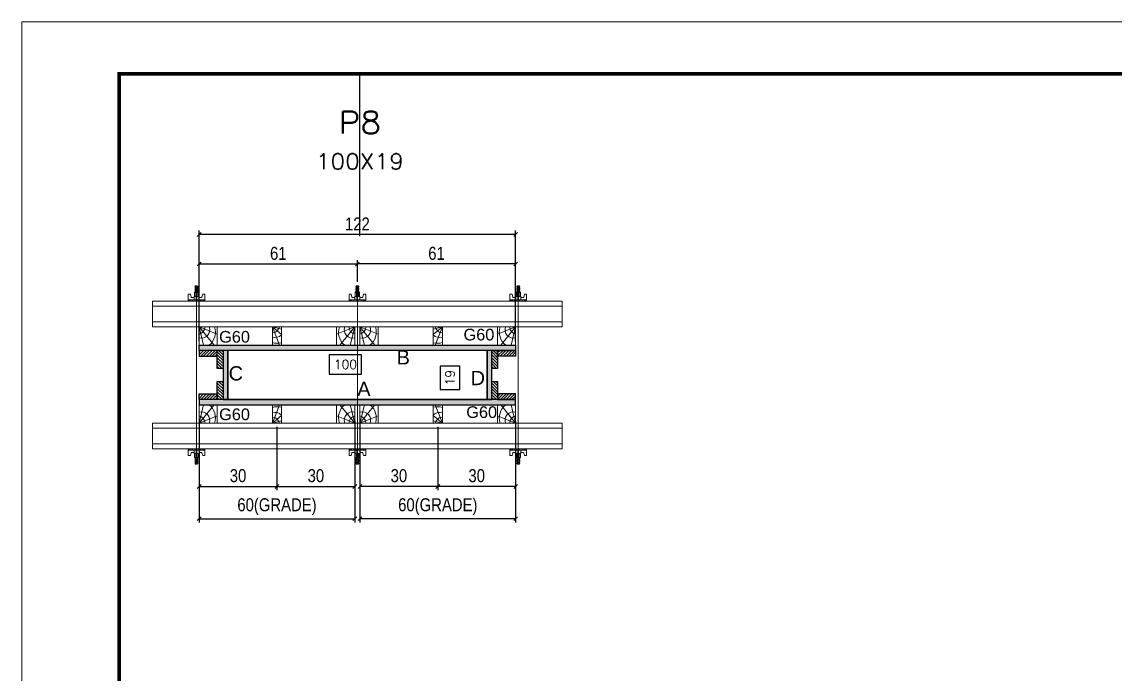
# Model space of a CAD drawing. Extents: x 808 to 7089, y -98 to 17032.
# Drawn here: x 808 to 1651, y 13084 to 13587 of the extents above; entities that cross this region are included whole.
import ezdxf
from ezdxf.enums import TextEntityAlignment as Align

# ---------------------------------------------------------------- set-up
doc = ezdxf.new("R2010")
doc.units = 0
doc.linetypes.add('DASHED', pattern=[0.75, 0.5, -0.25])
doc.linetypes.add('HIDDEN', pattern=[0.375, 0.25, -0.125])
for name, color, linetype in [('CHAPA', 1, 'Continuous'), ('Cota Seção (2x)', 241, 'Continuous'), ('Painéis', 200, 'Continuous'), ('SARRAFO', 251, 'Continuous'), ('Texto de Titulo', 7, 'Continuous'), ('Texto Qtd Sarr', 242, 'Continuous'), ('TEXTO_GERAL', 7, 'Continuous')]:
    doc.layers.add(name, color=color, linetype=linetype)
for name, color, linetype, lineweight in [('Folhas', 255, 'Continuous', 9), ('Hachura', 251, 'Continuous', 9), ('Madeira', 126, 'Continuous', 18), ('Perfil Metálico', 224, 'Continuous', 18), ('SARRAFO DE PRESSAO', 251, 'DASHED', 9), ('Texto Seção', 7, 'Continuous', 15)]:
    doc.layers.add(name, color=color, linetype=linetype, lineweight=lineweight)
doc.styles.add('ARIAL', font='arial.ttf')
doc.styles.add('COTA TECNICA 2X', font='techl___.ttf', dxfattribs={"height": 10})
doc.styles.add('ROMANS', font='romans.shx')
doc.styles.add('SANSSERIF', font='sas_____.pfb')
doc.dimstyles.new('SECAO PILAR', dxfattribs={"dimtxt": 10, "dimasz": 3, "dimexe": 3, "dimexo": 3, "dimgap": 3, "dimtad": 1, "dimdec": 1, "dimlfac": 0.5, "dimzin": 12, "dimdsep": 46, "dimtxsty": 'COTA TECNICA 2X', "dimblk1": 'OBLIQUE', "dimblk2": 'OBLIQUE', "dimsah": 1, "dimcen": 0.9, "dimclrd": 256, "dimclre": 256, "dimclrt": 256, "dimadec": 1, "dimazin": 3, "dimtfac": 1, "dimtdec": 1, "dimtmove": 0, "dimatfit": 3, "dimfxl": 1, "dimtolj": 1, "dimtzin": 12, "dimarcsym": 0})
doc.dimstyles.new('SECÇÃO 2', dxfattribs={"dimtxt": 7, "dimasz": 6, "dimexe": 0.18, "dimexo": 2, "dimgap": -4, "dimtad": 3, "dimdec": 1, "dimlfac": 0.5, "dimzin": 12, "dimdsep": 46, "dimtxsty": 'ROMANS', "dimblk": 'ARCHTICK', "dimcen": 0.09, "dimse1": 1, "dimse2": 1, "dimsd1": 1, "dimsd2": 1, "dimclrd": 180, "dimclre": 5, "dimclrt": 1, "dimadec": 0, "dimazin": 3, "dimtfac": 1, "dimtdec": 1, "dimtofl": 0, "dimtmove": 0, "dimatfit": 3, "dimldrblk": 'ARCHTICK', "dimfxl": 1, "dimtolj": 1, "dimtzin": 0, "dimarcsym": 0})
pattern_1 = [(45, (10447.7808, 36225.0705), (-1.12253202, 1.12253202), [])]
pattern_2 = [(45, (10312.7808, 36225.0705), (-1.12253202, 1.12253202), [])]

# ---------------------------------------------------------------- blocks, each defined once
blk = doc.blocks.new('9999999999')
at = {"layer": 'Folhas'}
blk.add_lwpolyline([(98138.98, 34190.21), (99623.98, 34190.21), (99623.98, 35240.21), (98138.98, 35240.21)], close=True, dxfattribs=at)
at = {"layer": 'Folhas', "color": 30, "const_width": 3}
blk.add_lwpolyline([(98213.98, 34230.21), (99583.98, 34230.21), (99583.98, 35200.21), (98213.98, 35200.21)], close=True, dxfattribs=at)
blk = doc.blocks.new('titulo1')
at = {"layer": 'Defpoints', "color": 252, "linetype": 'HIDDEN', "ltscale": 2}
blk.add_line((0, 0), (0, 125), dxfattribs=at)
at = {"layer": 'Defpoints', "style": 'ROMANS', "oblique": 15}
blk.add_attdef('FOLHA', text='', height=10, dxfattribs=at).set_placement((0, 15.58), align=Align.MIDDLE_CENTER)
at = {"layer": 'Texto Qtd Sarr', "color": 3, "style": 'ROMANS', "oblique": 15}
for tag, height, p in [('TITULO', 17, (0, 71.45)), ('SEÇÃO', 12, (0, 41.55))]:
    blk.add_attdef(tag, text='', height=height, dxfattribs=at).set_placement(p, align=Align.MIDDLE_CENTER)
blk = doc.blocks.new('*D1287')
at = {"layer": 'Cota Seção (2x)', "color": 180, "lineweight": -2, "transparency": 16777216}
for p, q in [((1070.11, 13330.27), (1045.11, 13330.27)), ((1045.11, 13330.27), (1045.11, 13315.27)), ((1070.11, 13315.27), (1070.11, 13330.27)), ((1045.11, 13315.27), (1070.11, 13315.27))]:
    blk.add_line(p, q, dxfattribs=at)
at = {"layer": 'Defpoints', "color": 0, "transparency": 16777216}
for p in [(966.83, 13333.66), (1166.83, 13333.66), (966.83, 13311.27)]:
    blk.add_point(p, dxfattribs=at)
at = {"layer": 'Cota Seção (2x)', "color": 1, "transparency": 16777216, "insert": (1057.61, 13322.77), "char_height": 7, "attachment_point": 5, "style": 'ROMANS'}
blk.add_mtext('\\A1;100', dxfattribs=at)
blk = doc.blocks.new('_ArchTick')
at = {"color": 0, "linetype": 'ByBlock', "const_width": 0.15}
blk.add_lwpolyline([(-0.5, -0.5), (0.5, 0.5)], dxfattribs=at)
blk = doc.blocks.new('_Oblique')
at = {"color": 0, "linetype": 'ByBlock', "lineweight": -2}
blk.add_line((-0.5, -0.5), (0.5, 0.5), dxfattribs=at)
blk = doc.blocks.new('*D1288')
at = {"layer": 'Cota Seção (2x)', "lineweight": -2, "transparency": 16777216}
for p, q in [((944.83, 13340.66), (944.83, 13425.95)), ((1188.83, 13422.95), (944.83, 13422.95)), ((1188.83, 13340.66), (1188.83, 13425.95))]:
    blk.add_line(p, q, dxfattribs=at)
at = {"layer": 'Defpoints', "color": 0, "transparency": 16777216}
for p in [(944.83, 13422.95), (944.83, 13337.66), (1188.83, 13337.66)]:
    blk.add_point(p, dxfattribs=at)
at = {"layer": 'Cota Seção (2x)', "lineweight": -2, "transparency": 16777216, "xscale": 3, "yscale": 3, "zscale": 3, "rotation": 180}
blk.add_blockref('_Oblique', (944.83, 13422.95), dxfattribs=at)
at = {"layer": 'Cota Seção (2x)', "lineweight": -2, "transparency": 16777216, "xscale": 3, "yscale": 3, "zscale": 3}
blk.add_blockref('_Oblique', (1188.83, 13422.95), dxfattribs=at)
at = {"layer": 'Cota Seção (2x)', "transparency": 16777216, "insert": (1066.83, 13431.01), "char_height": 10, "attachment_point": 5, "style": 'COTA TECNICA 2X'}
blk.add_mtext('\\A1;122', dxfattribs=at)
blk = doc.blocks.new('*D1289')
at = {"layer": 'Cota Seção (2x)', "lineweight": -2, "transparency": 16777216}
for p, q in [((1066.83, 13386.46), (1066.83, 13403.19)), ((1188.83, 13374.66), (1188.83, 13403.19)), ((1188.83, 13400.19), (1066.83, 13400.19))]:
    blk.add_line(p, q, dxfattribs=at)
at = {"layer": 'Defpoints', "color": 0, "transparency": 16777216}
for p in [(1066.83, 13400.19), (1066.83, 13383.46), (1188.83, 13371.66)]:
    blk.add_point(p, dxfattribs=at)
at = {"layer": 'Cota Seção (2x)', "lineweight": -2, "transparency": 16777216, "xscale": 3, "yscale": 3, "zscale": 3, "rotation": 180}
blk.add_blockref('_Oblique', (1066.83, 13400.19), dxfattribs=at)
at = {"layer": 'Cota Seção (2x)', "lineweight": -2, "transparency": 16777216, "xscale": 3, "yscale": 3, "zscale": 3}
blk.add_blockref('_Oblique', (1188.83, 13400.19), dxfattribs=at)
at = {"layer": 'Cota Seção (2x)', "transparency": 16777216, "insert": (1127.83, 13408.29), "char_height": 10, "attachment_point": 5, "style": 'COTA TECNICA 2X'}
blk.add_mtext('\\A1;61', dxfattribs=at)
blk = doc.blocks.new('*D1290')
at = {"layer": 'Cota Seção (2x)', "lineweight": -2, "transparency": 16777216}
for p, q in [((944.83, 13374.66), (944.83, 13403.19)), ((1066.83, 13386.46), (1066.83, 13403.19)), ((944.83, 13400.19), (1066.83, 13400.19))]:
    blk.add_line(p, q, dxfattribs=at)
at = {"layer": 'Defpoints', "color": 0, "transparency": 16777216}
for p in [(1066.83, 13400.19), (1066.83, 13383.46), (944.83, 13371.66)]:
    blk.add_point(p, dxfattribs=at)
at = {"layer": 'Cota Seção (2x)', "lineweight": -2, "transparency": 16777216, "xscale": 3, "yscale": 3, "zscale": 3, "rotation": 180}
blk.add_blockref('_Oblique', (944.83, 13400.19), dxfattribs=at)
at = {"layer": 'Cota Seção (2x)', "lineweight": -2, "transparency": 16777216, "xscale": 3, "yscale": 3, "zscale": 3}
blk.add_blockref('_Oblique', (1066.83, 13400.19), dxfattribs=at)
at = {"layer": 'Cota Seção (2x)', "transparency": 16777216, "insert": (1005.83, 13408.29), "char_height": 10, "attachment_point": 5, "style": 'COTA TECNICA 2X'}
blk.add_mtext('\\A1;61', dxfattribs=at)
blk = doc.blocks.new('*D1291')
at = {"layer": 'Cota Seção (2x)', "color": 180, "lineweight": -2, "transparency": 16777216}
for p, q in [((1145.69, 13321.56), (1130.69, 13321.56)), ((1130.69, 13321.56), (1130.69, 13303.56)), ((1145.69, 13303.56), (1145.69, 13321.56)), ((1130.69, 13303.56), (1145.69, 13303.56))]:
    blk.add_line(p, q, dxfattribs=at)
at = {"layer": 'Defpoints', "color": 0, "transparency": 16777216}
for p in [(1166.83, 13333.66), (1149.69, 13295.66), (1166.83, 13295.66)]:
    blk.add_point(p, dxfattribs=at)
at = {"layer": 'Cota Seção (2x)', "color": 1, "transparency": 16777216, "insert": (1138.19, 13312.56), "char_height": 7, "attachment_point": 5, "rotation": 90, "style": 'ROMANS'}
blk.add_mtext('\\A1;19', dxfattribs=at)
blk = doc.blocks.new('C')
at = {"layer": 'Hachura', "color": 0}
for p, q in [((0, 3.22), (0, -3.22)), ((0.45, 3.22), (0, 3.22)), ((0.46, 3.16), (0, 3.16)), ((0.46, 3.05), (0, 3.05)), ((0.46, 2.88), (0, 2.88)), ((0, 2.75), (0, -1.16)), ((0.46, 2.65), (0, 2.65)), ((0.46, 2.23), (0, 2.23)), ((0.46, 1.51), (0, 1.51)), ((0.39, 0.49), (0.17, 0.49)), ((0.45, -3.23), (0.45, 3.22)), ((0.45, 3.22), (2.58, 3.22)), ((1.74, 0.97), (0.45, 0.97)), ((1.45, 0.1), (0.45, 0.1)), ((1.35, 1.94), (1.35, 0.96)), ((2.58, 2.39), (1.47, 2.09)), ((1.74, -0.97), (1.74, 0.97)), ((1.74, 0.97), (1.74, 0.84)), ((1.74, 0.97), (1.74, 0.84)), ((1.74, 0.84), (3.35, 0.84)), ((3.35, 0.45), (1.74, 0.45)), ((2.58, 3.22), (2.58, 2.39)), ((3.32, 0.84), (3.32, -0.84)), ((3.35, 0.84), (3.35, -0.84)), ((3.68, 0.45), (3.35, 0.45)), ((3.84, -0.52), (3.35, 0.45)), ((3.35, 0.06), (3.67, -0.57)), ((3.68, 0.45), (4.16, -0.52)), ((3.72, 0.5), (4.25, -0.57)), ((4.37, -0.55), (3.83, 0.53)), ((4.15, 0.45), (3.93, 0.45)), ((4.42, -0.52), (3.93, 0.45)), ((4.15, 0.45), (4.26, 0.45)), ((4.26, 0.45), (4.74, -0.52)), ((4.3, 0.5), (4.83, -0.57)), ((4.95, -0.55), (4.41, 0.53)), ((4.51, 0.45), (4.84, 0.45)), ((5, -0.52), (4.51, 0.45)), ((4.84, 0.45), (5.32, -0.52)), ((4.88, 0.5), (5.41, -0.57)), ((5.53, -0.55), (4.99, 0.53)), ((5.58, -0.52), (5.09, 0.45)), ((5.42, 0.45), (5.09, 0.45)), ((5.58, -0.52), (5.09, 0.45)), ((5.42, 0.45), (5.74, -0.19)), ((5.46, 0.5), (5.74, -0.07)), ((5.74, 0.19), (5.57, 0.53)), ((5.74, 0.32), (5.68, 0.45)), ((5.68, 0.45), (5.74, 0.45)), ((5.74, 0.45), (5.9, 0.29)), ((5.74, 0.45), (5.74, -0.52)), ((5.9, -0.36), (5.9, 0.29)), ((0.45, 0), (0, 0)), ((0.46, -1.52), (0, -1.52)), ((0.46, -2.23), (0, -2.23)), ((0.46, -2.65), (0, -2.65)), ((0.46, -2.88), (0, -2.88)), ((0.46, -3.05), (0, -3.05)), ((0.46, -3.16), (0, -3.16)), ((0, -3.22), (2.57, -3.22)), ((0.08, -0.48), (0.29, -0.48)), ((0.29, -0.48), (0.4, -0.48)), ((0.45, 0), (0.45, -0.97)), ((0.45, -0.16), (1.45, -0.16)), ((0.45, -0.65), (0.45, -0.32)), ((0.45, -3.23), (0.45, -0.65)), ((0.45, -0.97), (1.74, -0.97)), ((1.35, -1.94), (1.35, -0.97)), ((2.58, -2.39), (1.47, -2.1)), ((3.35, -0.32), (1.74, -0.32)), ((3.35, -0.84), (1.74, -0.84)), ((2.58, -3.23), (2.58, -2.39)), ((3.35, -0.07), (3.58, -0.52)), ((3.35, -0.52), (3.58, -0.52)), ((3.84, -0.52), (4.16, -0.52)), ((4.42, -0.52), (4.74, -0.52)), ((4.63, -0.52), (4.74, -0.52)), ((5, -0.52), (5.32, -0.52)), ((5.58, -0.52), (5.74, -0.52)), ((5.74, -0.52), (5.9, -0.36)), ((5.74, -0.52), (5.74, -0.52))]:
    blk.add_line(p, q, dxfattribs=at)
for centre, radius, start, end in [((1.52, 1.94), 0.161, 104.7436, 180), ((1.44, -0.03), 0.129, 272.695, 87.305), ((3.81, 0.39), 0.143, 25.5688, 154.4312), ((4.39, 0.39), 0.143, 25.5688, 154.4312), ((4.97, 0.39), 0.143, 25.5688, 154.4312), ((5.55, 0.39), 0.143, 25.5688, 154.4312), ((0.17, -0.37), 0.174, 221.744, 317.8592), ((1.52, -1.94), 0.161, 180, 255.2564), ((3.71, -0.4), 0.174, 222.1408, 318.256), ((4.29, -0.4), 0.174, 222.1408, 318.256), ((4.87, -0.4), 0.174, 222.1408, 318.256), ((5.45, -0.4), 0.174, 222.1408, 318.256), ((5.61, -0.4), 0.174, 317.8592, 318.256)]:
    blk.add_arc(centre, radius, start, end, dxfattribs=at)
blk = doc.blocks.new('PONTALETE')
at = {"layer": 'Madeira'}
for q in [(2.71, 7), (7, 5.76), (7, 1.74)]:
    blk.add_line((0, 0), q, dxfattribs=at)
blk.add_lwpolyline([(0, 0), (7, 0), (7, 7), (0, 7)], close=True, dxfattribs=at)
for centre, radius, start, end in [((2.04, 0.06), 6.23, 37.2818, 109.0913), ((1.09, 0.9), 3.19, 343.603, 109.9847), ((-0.21, -0.78), 3.09, 14.6322, 86.0383)]:
    blk.add_arc(centre, radius, start, end, dxfattribs=at)
blk = doc.blocks.new('*D1292')
at = {"layer": 'Cota Seção (2x)', "lineweight": -2, "transparency": 16777216}
for p, q in [((1068.83, 13279), (1068.83, 13200.94)), ((1188.83, 13279), (1188.83, 13200.94)), ((1188.83, 13203.94), (1068.83, 13203.94))]:
    blk.add_line(p, q, dxfattribs=at)
at = {"layer": 'Defpoints', "color": 0, "transparency": 16777216}
for p in [(1068.83, 13282), (1188.83, 13282), (1068.83, 13203.94)]:
    blk.add_point(p, dxfattribs=at)
at = {"layer": 'Cota Seção (2x)', "lineweight": -2, "transparency": 16777216, "xscale": 3, "yscale": 3, "zscale": 3, "rotation": 180}
blk.add_blockref('_Oblique', (1068.83, 13203.94), dxfattribs=at)
at = {"layer": 'Cota Seção (2x)', "lineweight": -2, "transparency": 16777216, "xscale": 3, "yscale": 3, "zscale": 3}
blk.add_blockref('_Oblique', (1188.83, 13203.94), dxfattribs=at)
at = {"layer": 'Cota Seção (2x)', "transparency": 16777216, "insert": (1128.83, 13213.16), "char_height": 10, "attachment_point": 5, "style": 'COTA TECNICA 2X'}
blk.add_mtext('\\A1;60(GRADE)', dxfattribs=at)
blk = doc.blocks.new('MEIO PONTALETE')
at = {"layer": 'Madeira'}
for q in [(2.71, 7), (3.5, 2.88), (3.5, 0.87)]:
    blk.add_line((0, 0), q, dxfattribs=at)
blk.add_lwpolyline([(0, 0), (3.5, 0), (3.5, 7), (0, 7)], close=True, dxfattribs=at)
for centre, radius, start, end in [((2.04, 0.06), 6.23, 76.4499, 109.0913), ((1.09, 0.9), 3.19, 40.9063, 109.9847), ((-0.21, -0.78), 3.09, 14.6322, 86.0383)]:
    blk.add_arc(centre, radius, start, end, dxfattribs=at)
blk = doc.blocks.new('*D1985')
at = {"layer": 'Cota Seção (2x)', "lineweight": -2, "transparency": 16777216}
for p, q in [((1128.83, 13274.66), (1128.83, 13225.81)), ((1188.83, 13274.66), (1188.83, 13225.81)), ((1188.83, 13228.81), (1128.83, 13228.81))]:
    blk.add_line(p, q, dxfattribs=at)
at = {"layer": 'Defpoints', "color": 0, "transparency": 16777216}
for p in [(1128.83, 13277.66), (1188.83, 13277.66), (1128.83, 13228.81)]:
    blk.add_point(p, dxfattribs=at)
at = {"layer": 'Cota Seção (2x)', "lineweight": -2, "transparency": 16777216, "xscale": 3, "yscale": 3, "zscale": 3, "rotation": 180}
blk.add_blockref('_Oblique', (1128.83, 13228.81), dxfattribs=at)
at = {"layer": 'Cota Seção (2x)', "lineweight": -2, "transparency": 16777216, "xscale": 3, "yscale": 3, "zscale": 3}
blk.add_blockref('_Oblique', (1188.83, 13228.81), dxfattribs=at)
at = {"layer": 'Cota Seção (2x)', "transparency": 16777216, "insert": (1158.83, 13237.03), "char_height": 10, "attachment_point": 5, "style": 'COTA TECNICA 2X'}
blk.add_mtext('\\A1;30', dxfattribs=at)
blk = doc.blocks.new('*D1986')
at = {"layer": 'Cota Seção (2x)', "lineweight": -2, "transparency": 16777216}
for p, q in [((1068.83, 13274.66), (1068.83, 13225.81)), ((1128.83, 13274.66), (1128.83, 13225.81)), ((1128.83, 13228.81), (1068.83, 13228.81))]:
    blk.add_line(p, q, dxfattribs=at)
at = {"layer": 'Defpoints', "color": 0, "transparency": 16777216}
for p in [(1068.83, 13277.66), (1128.83, 13277.66), (1068.83, 13228.81)]:
    blk.add_point(p, dxfattribs=at)
at = {"layer": 'Cota Seção (2x)', "lineweight": -2, "transparency": 16777216, "xscale": 3, "yscale": 3, "zscale": 3, "rotation": 180}
blk.add_blockref('_Oblique', (1068.83, 13228.81), dxfattribs=at)
at = {"layer": 'Cota Seção (2x)', "lineweight": -2, "transparency": 16777216, "xscale": 3, "yscale": 3, "zscale": 3}
blk.add_blockref('_Oblique', (1128.83, 13228.81), dxfattribs=at)
at = {"layer": 'Cota Seção (2x)', "transparency": 16777216, "insert": (1098.83, 13237.03), "char_height": 10, "attachment_point": 5, "style": 'COTA TECNICA 2X'}
blk.add_mtext('\\A1;30', dxfattribs=at)
blk = doc.blocks.new('*D1293')
at = {"layer": 'Cota Seção (2x)', "lineweight": -2, "transparency": 16777216}
for p, q in [((944.83, 13279), (944.83, 13200.94)), ((1064.83, 13279), (1064.83, 13200.94)), ((944.83, 13203.94), (1064.83, 13203.94))]:
    blk.add_line(p, q, dxfattribs=at)
at = {"layer": 'Defpoints', "color": 0, "transparency": 16777216}
for p in [(944.83, 13282), (1064.83, 13282), (1064.83, 13203.94)]:
    blk.add_point(p, dxfattribs=at)
at = {"layer": 'Cota Seção (2x)', "lineweight": -2, "transparency": 16777216, "xscale": 3, "yscale": 3, "zscale": 3, "rotation": 180}
blk.add_blockref('_Oblique', (944.83, 13203.94), dxfattribs=at)
at = {"layer": 'Cota Seção (2x)', "lineweight": -2, "transparency": 16777216, "xscale": 3, "yscale": 3, "zscale": 3}
blk.add_blockref('_Oblique', (1064.83, 13203.94), dxfattribs=at)
at = {"layer": 'Cota Seção (2x)', "transparency": 16777216, "insert": (1004.83, 13213.16), "char_height": 10, "attachment_point": 5, "style": 'COTA TECNICA 2X'}
blk.add_mtext('\\A1;60(GRADE)', dxfattribs=at)
blk = doc.blocks.new('*D1987')
at = {"layer": 'Cota Seção (2x)', "lineweight": -2, "transparency": 16777216}
for p, q in [((944.83, 13274.66), (944.83, 13225.81)), ((1004.83, 13274.66), (1004.83, 13225.81)), ((944.83, 13228.81), (1004.83, 13228.81))]:
    blk.add_line(p, q, dxfattribs=at)
at = {"layer": 'Defpoints', "color": 0, "transparency": 16777216}
for p in [(944.83, 13277.66), (1004.83, 13277.66), (1004.83, 13228.81)]:
    blk.add_point(p, dxfattribs=at)
at = {"layer": 'Cota Seção (2x)', "lineweight": -2, "transparency": 16777216, "xscale": 3, "yscale": 3, "zscale": 3, "rotation": 180}
blk.add_blockref('_Oblique', (944.83, 13228.81), dxfattribs=at)
at = {"layer": 'Cota Seção (2x)', "lineweight": -2, "transparency": 16777216, "xscale": 3, "yscale": 3, "zscale": 3}
blk.add_blockref('_Oblique', (1004.83, 13228.81), dxfattribs=at)
at = {"layer": 'Cota Seção (2x)', "transparency": 16777216, "insert": (974.83, 13237.03), "char_height": 10, "attachment_point": 5, "style": 'COTA TECNICA 2X'}
blk.add_mtext('\\A1;30', dxfattribs=at)
blk = doc.blocks.new('*D1988')
at = {"layer": 'Cota Seção (2x)', "lineweight": -2, "transparency": 16777216}
for p, q in [((1004.83, 13274.66), (1004.83, 13225.81)), ((1064.83, 13274.66), (1064.83, 13225.81)), ((1004.83, 13228.81), (1064.83, 13228.81))]:
    blk.add_line(p, q, dxfattribs=at)
at = {"layer": 'Defpoints', "color": 0, "transparency": 16777216}
for p in [(1004.83, 13277.66), (1064.83, 13277.66), (1064.83, 13228.81)]:
    blk.add_point(p, dxfattribs=at)
at = {"layer": 'Cota Seção (2x)', "lineweight": -2, "transparency": 16777216, "xscale": 3, "yscale": 3, "zscale": 3, "rotation": 180}
blk.add_blockref('_Oblique', (1004.83, 13228.81), dxfattribs=at)
at = {"layer": 'Cota Seção (2x)', "lineweight": -2, "transparency": 16777216, "xscale": 3, "yscale": 3, "zscale": 3}
blk.add_blockref('_Oblique', (1064.83, 13228.81), dxfattribs=at)
at = {"layer": 'Cota Seção (2x)', "transparency": 16777216, "insert": (1034.83, 13237.03), "char_height": 10, "attachment_point": 5, "style": 'COTA TECNICA 2X'}
blk.add_mtext('\\A1;30', dxfattribs=at)

msp = doc.modelspace()

# ---------------------------------------------------------------- hatches: boundary and pattern name
at = {"layer": 'Hachura'}
h = msp.add_hatch(color=256, dxfattribs=at)
h.dxf.hatch_style = 1
h.paths.add_polyline_path([(944.83, 13333.66), (944.83, 13337.66), (1188.83, 13337.66), (1188.83, 13333.66)])
h = msp.add_hatch(color=256, dxfattribs=at)
h.dxf.hatch_style = 1
h.paths.add_polyline_path([(944.83, 13333.66), (944.83, 13337.66), (1188.83, 13337.66), (1188.83, 13333.66)])
h = msp.add_hatch(dxfattribs=at)
h.set_pattern_fill('ANSI31', color=256, scale=0.5, angle=360, style=0)
h.set_pattern_definition(pattern_1)
h.paths.add_polyline_path([(958.83, 13333.66), (958.83, 13329.26), (944.83, 13329.26), (944.83, 13333.66)])
h = msp.add_hatch(dxfattribs=at)
h.set_pattern_fill('ANSI31', color=256, scale=0.5, angle=630, style=0)
h.set_pattern_definition([(315, (23888.2371, 3830.7105), (1.12253202, 1.12253202), [])])
h.paths.add_polyline_path([(958.83, 13319.66), (963.23, 13319.66), (963.23, 13333.66), (958.83, 13333.66)])
h = msp.add_hatch(color=256, dxfattribs=at)
h.dxf.hatch_style = 1
h.paths.add_polyline_path([(966.83, 13333.66), (963.23, 13333.66), (963.23, 13295.66), (966.83, 13295.66)])
h = msp.add_hatch(color=256, dxfattribs=at)
h.dxf.hatch_style = 1
h.paths.add_polyline_path([(966.83, 13333.66), (963.23, 13333.66), (963.23, 13295.66), (966.83, 13295.66)])
h = msp.add_hatch(color=256, dxfattribs=at)
h.dxf.hatch_style = 1
h.paths.add_polyline_path([(1170.43, 13333.66), (1166.83, 13333.66), (1166.83, 13295.66), (1170.43, 13295.66)])
h = msp.add_hatch(color=256, dxfattribs=at)
h.dxf.hatch_style = 1
h.paths.add_polyline_path([(1170.43, 13333.66), (1166.83, 13333.66), (1166.83, 13295.66), (1170.43, 13295.66)])
h = msp.add_hatch(dxfattribs=at)
h.set_pattern_fill('ANSI31', color=256, scale=0.5, angle=630, style=0)
h.set_pattern_definition([(315, (24099.8371, 3830.7105), (1.12253202, 1.12253202), [])])
h.paths.add_polyline_path([(1170.43, 13319.66), (1174.83, 13319.66), (1174.83, 13333.66), (1170.43, 13333.66)])
h = msp.add_hatch(dxfattribs=at)
h.set_pattern_fill('ANSI31', color=256, scale=0.5, angle=360, style=0)
h.set_pattern_definition(pattern_2)
h.paths.add_polyline_path([(1174.83, 13333.66), (1174.83, 13329.26), (1188.83, 13329.26), (1188.83, 13333.66)])
h = msp.add_hatch(dxfattribs=at)
h.set_pattern_fill('ANSI31', color=256, scale=0.5, angle=630, style=0)
h.set_pattern_definition([(315, (23888.2371, 3806.7105), (1.12253202, 1.12253202), [])])
h.paths.add_polyline_path([(958.83, 13295.66), (963.23, 13295.66), (963.23, 13309.66), (958.83, 13309.66)])
h = msp.add_hatch(dxfattribs=at)
h.set_pattern_fill('ANSI31', color=256, scale=0.5, angle=630, style=0)
h.set_pattern_definition([(315, (24099.8371, 3806.7105), (1.12253202, 1.12253202), [])])
h.paths.add_polyline_path([(1170.43, 13295.66), (1174.83, 13295.66), (1174.83, 13309.66), (1170.43, 13309.66)])
h = msp.add_hatch(dxfattribs=at)
h.set_pattern_fill('ANSI31', color=256, scale=0.5, angle=360, style=0)
h.set_pattern_definition(pattern_1)
h.paths.add_polyline_path([(958.83, 13295.66), (958.83, 13300.06), (944.83, 13300.06), (944.83, 13295.66)])
h = msp.add_hatch(dxfattribs=at)
h.set_pattern_fill('ANSI31', color=256, scale=0.5, angle=360, style=0)
h.set_pattern_definition(pattern_2)
h.paths.add_polyline_path([(1174.83, 13295.66), (1174.83, 13300.06), (1188.83, 13300.06), (1188.83, 13295.66)])
h = msp.add_hatch(color=256, dxfattribs=at)
h.dxf.hatch_style = 1
h.paths.add_polyline_path([(944.83, 13295.66), (944.83, 13291.66), (1188.83, 13291.66), (1188.83, 13295.66)])
h = msp.add_hatch(color=256, dxfattribs=at)
h.dxf.hatch_style = 1
h.paths.add_polyline_path([(944.83, 13295.66), (944.83, 13291.66), (1188.83, 13291.66), (1188.83, 13295.66)])

# ---------------------------------------------------------------- linework, layer by layer
at = {"layer": 'CHAPA'}
for points in [[(944.83, 13333.66), (944.83, 13337.66), (1188.83, 13337.66), (1188.83, 13333.66)], [(944.83, 13333.66), (944.83, 13337.66), (1188.83, 13337.66), (1188.83, 13333.66)], [(966.83, 13333.66), (963.23, 13333.66), (963.23, 13295.66), (966.83, 13295.66)], [(966.83, 13333.66), (963.23, 13333.66), (963.23, 13295.66), (966.83, 13295.66)], [(1170.43, 13333.66), (1166.83, 13333.66), (1166.83, 13295.66), (1170.43, 13295.66)], [(1170.43, 13333.66), (1166.83, 13333.66), (1166.83, 13295.66), (1170.43, 13295.66)], [(944.83, 13295.66), (944.83, 13291.66), (1188.83, 13291.66), (1188.83, 13295.66)], [(944.83, 13295.66), (944.83, 13291.66), (1188.83, 13291.66), (1188.83, 13295.66)]]:
    msp.add_lwpolyline(points, close=True, dxfattribs=at)
at = {"layer": 'Hachura'}
for p, q in [((942.83, 13382.46), (942.82, 13250.66)), ((1066.83, 13382.46), (1066.82, 13250.66)), ((1190.83, 13382.46), (1190.84, 13250.66))]:
    msp.add_line(p, q, dxfattribs=at)
at = {"layer": 'Madeira'}
for points in [[(944.83, 13337.66), (944.83, 13351.66), (1064.83, 13351.66), (1064.83, 13337.66)], [(1188.83, 13337.66), (1188.83, 13351.66), (1068.83, 13351.66), (1068.83, 13337.66)], [(944.83, 13291.66), (944.83, 13277.66), (1064.83, 13277.66), (1064.83, 13291.66)], [(1188.83, 13291.66), (1188.83, 13277.66), (1068.83, 13277.66), (1068.83, 13291.66)]]:
    msp.add_lwpolyline(points, close=True, dxfattribs=at)
at = {"layer": 'Painéis'}
msp.add_lwpolyline([(1166.83, 13295.66), (1166.83, 13333.66), (966.83, 13333.66), (966.83, 13295.66)], close=True, dxfattribs=at)
at = {"layer": 'Perfil Metálico'}
for points in [[(908.83, 13371.66), (908.83, 13351.66), (1224.83, 13351.66), (1224.83, 13371.66)], [(1224.83, 13355.66), (1224.83, 13367.66), (908.83, 13367.66), (908.83, 13355.66)], [(908.83, 13257.66), (908.83, 13277.66), (1224.83, 13277.66), (1224.83, 13257.66)], [(1224.83, 13273.66), (1224.83, 13261.66), (908.83, 13261.66), (908.83, 13273.66)]]:
    msp.add_lwpolyline(points, close=True, dxfattribs=at)
at = {"layer": 'SARRAFO'}
for points in [[(944.83, 13329.26), (958.83, 13329.26), (958.83, 13333.66), (944.83, 13333.66)], [(963.23, 13333.66), (963.23, 13319.66), (958.83, 13319.66), (958.83, 13333.66)], [(963.23, 13333.66), (963.23, 13319.66), (958.83, 13319.66), (958.83, 13333.66)], [(1174.83, 13333.66), (1174.83, 13319.66), (1170.43, 13319.66), (1170.43, 13333.66)], [(1174.83, 13333.66), (1174.83, 13319.66), (1170.43, 13319.66), (1170.43, 13333.66)], [(1188.83, 13329.26), (1174.83, 13329.26), (1174.83, 13333.66), (1188.83, 13333.66)], [(963.23, 13309.66), (963.23, 13295.66), (958.83, 13295.66), (958.83, 13309.66)], [(963.23, 13309.66), (963.23, 13295.66), (958.83, 13295.66), (958.83, 13309.66)], [(1174.83, 13309.66), (1174.83, 13295.66), (1170.43, 13295.66), (1170.43, 13309.66)], [(1174.83, 13309.66), (1174.83, 13295.66), (1170.43, 13295.66), (1170.43, 13309.66)], [(944.83, 13300.06), (958.83, 13300.06), (958.83, 13295.66), (944.83, 13295.66)], [(1188.83, 13300.06), (1174.83, 13300.06), (1174.83, 13295.66), (1188.83, 13295.66)]]:
    msp.add_lwpolyline(points, close=True, dxfattribs=at)

# ---------------------------------------------------------------- block references
at = {"layer": 'Hachura', "linetype": 'Continuous', "yscale": 2, "zscale": 2}
for p, xscale, rotation in [((942.83, 13371.66), -2, 270), ((1066.83, 13371.66), -2, 270), ((1190.83, 13371.66), 2, 90), ((942.83, 13257.66), 2, 270), ((1066.83, 13257.66), 2, 270), ((1190.83, 13257.66), -2, 90)]:
    msp.add_blockref('C', p, dxfattribs=dict(at, xscale=xscale, rotation=rotation))
at = {"layer": 'Madeira'}
for name, p, xscale, yscale, zscale, rotation in [('PONTALETE', (944.83, 13351.66), 2, 2, 2, 270), ('PONTALETE', (944.83, 13351.66), 2, 2, 2, 270), ('MEIO PONTALETE', (1001.33, 13351.66), -1.999999997962732, 1.999999997962732, 1.999999997962732, 180), ('PONTALETE', (1064.83, 13351.66), -2, 2, 2, 90), ('PONTALETE', (1068.83, 13351.66), 2, 2, 2, 270), ('MEIO PONTALETE', (1132.33, 13351.66), 1.999999997962732, 1.999999997962732, 1.999999997962732, 180), ('PONTALETE', (1188.83, 13351.66), -2, 2, 2, 90), ('PONTALETE', (944.83, 13277.66), -2, 2, 2, 270), ('PONTALETE', (944.83, 13277.66), -2, 2, 2, 270), ('PONTALETE', (1064.83, 13277.66), 2, 2, 2, 90), ('PONTALETE', (1068.83, 13277.66), -2, 2, 2, 270), ('PONTALETE', (1188.83, 13277.66), 2, 2, 2, 90)]:
    msp.add_blockref(name, p, dxfattribs=dict(at, xscale=xscale, yscale=yscale, zscale=zscale, rotation=rotation))
at = {"layer": 'Madeira', "yscale": 1.999999997962732, "zscale": 1.999999997962732}
for p, xscale in [((1001.33, 13277.66), 1.999999997962732), ((1132.33, 13277.66), -1.999999997962732)]:
    msp.add_blockref('MEIO PONTALETE', p, dxfattribs=dict(at, xscale=xscale))
at = {"layer": 'SARRAFO DE PRESSAO', "color": 6, "linetype": 'ByBlock'}
msp.add_blockref('9999999999', (-97330.81, -21653.45), dxfattribs=at)
at = {"layer": 'Texto Seção'}
ref = msp.add_blockref('titulo1', (1068.72, 13421.75), dxfattribs=at)
ref.add_attrib('TITULO', 'P8', dxfattribs={"layer": 'Texto de Titulo', "color": 7, "height": 17, "style": 'ROMANS', "width": 1.1}).set_placement((1068.72, 13509.25), align=Align.MIDDLE_CENTER)
ref.add_attrib('SEÇÃO', '100X19', dxfattribs={"layer": 'Texto de Titulo', "color": 7, "height": 12, "style": 'ROMANS', "width": 1.1}).set_placement((1068.72, 13479.25), align=Align.MIDDLE_CENTER)

# ---------------------------------------------------------------- texts
at = {"layer": 'Texto Seção', "color": 0, "linetype": 'Continuous', "style": 'SANSSERIF'}
for p in [(960.23, 13344.08), (1148.65, 13345.8), (960.23, 13284.37), (1150.77, 13286.05)]:
    msp.add_text('G60', height=9, dxfattribs=at).set_placement(p, align=Align.MIDDLE_LEFT)
at = {"layer": 'TEXTO_GERAL', "style": 'ARIAL'}
for s, p in [('B', (1102.22, 13328.25)), ('C', (973.12, 13315.94)), ('D', (1159.69, 13312.32)), ('A', (1071.87, 13303.97))]:
    msp.add_text(s, height=11, dxfattribs=at).set_placement(p, align=Align.MIDDLE_CENTER)

# ---------------------------------------------------------------- dimensions: what is measured, and where the dimension line sits
at = {"layer": 'Cota Seção (2x)', "color": 241}
for base, p1, p2, picture, middle in [((944.83, 13422.95), (1188.83, 13337.66), (944.83, 13337.66), '*D1288', (1066.83, 13431.01)), ((1066.83, 13400.19), (1188.83, 13371.66), (1066.83, 13383.46), '*D1289', (1127.83, 13408.29)), ((1068.83, 13228.81), (1128.83, 13277.66), (1068.83, 13277.66), '*D1986', (1098.83, 13237.03)), ((1128.83, 13228.81), (1188.83, 13277.66), (1128.83, 13277.66), '*D1985', (1158.83, 13237.03))]:
    dim = msp.add_linear_dim(base=base, p1=p1, p2=p2, angle=180, dimstyle='SECAO PILAR', dxfattribs=at)
    dim.commit()
    dim.dimension.update_dxf_attribs({"geometry": picture, "text_midpoint": middle})
for base, p1, p2, picture, middle in [((1066.83, 13400.19), (944.83, 13371.66), (1066.83, 13383.46), '*D1290', (1005.83, 13408.29)), ((1004.83, 13228.81), (944.83, 13277.66), (1004.83, 13277.66), '*D1987', (974.83, 13237.03)), ((1064.83, 13228.81), (1004.83, 13277.66), (1064.83, 13277.66), '*D1988', (1034.83, 13237.03))]:
    dim = msp.add_linear_dim(base=base, p1=p1, p2=p2, dimstyle='SECAO PILAR', dxfattribs=at)
    dim.commit()
    dim.dimension.update_dxf_attribs({"geometry": picture, "text_midpoint": middle})
for base, p2, angle, picture, middle in [((966.83, 13311.27), (966.83, 13333.66), 180, '*D1287', (1057.61, 13311.27)), ((1149.69, 13295.66), (1166.83, 13295.66), 270, '*D1291', (1149.69, 13312.56))]:
    dim = msp.add_linear_dim(base=base, p1=(1166.83, 13333.66), p2=p2, angle=angle, dimstyle='SECÇÃO 2', dxfattribs=at)
    dim.commit()
    dim.dimension.update_dxf_attribs({"geometry": picture, "text_midpoint": middle, "dimtype": 160})
dim = msp.add_linear_dim(base=(1064.83, 13203.94), p1=(944.83, 13282), p2=(1064.83, 13282), text='<>(GRADE)', dimstyle='SECAO PILAR', dxfattribs=at)
dim.commit()
dim.dimension.update_dxf_attribs({"geometry": '*D1293', "text_midpoint": (1004.83, 13203.94), "dimtype": 160})
dim = msp.add_linear_dim(base=(1068.83, 13203.94), p1=(1188.83, 13282), p2=(1068.83, 13282), angle=180, text='<>(GRADE)', dimstyle='SECAO PILAR', dxfattribs=at)
dim.commit()
dim.dimension.update_dxf_attribs({"geometry": '*D1292', "text_midpoint": (1128.83, 13203.94), "dimtype": 160})

doc.saveas('drawing.dxf')
